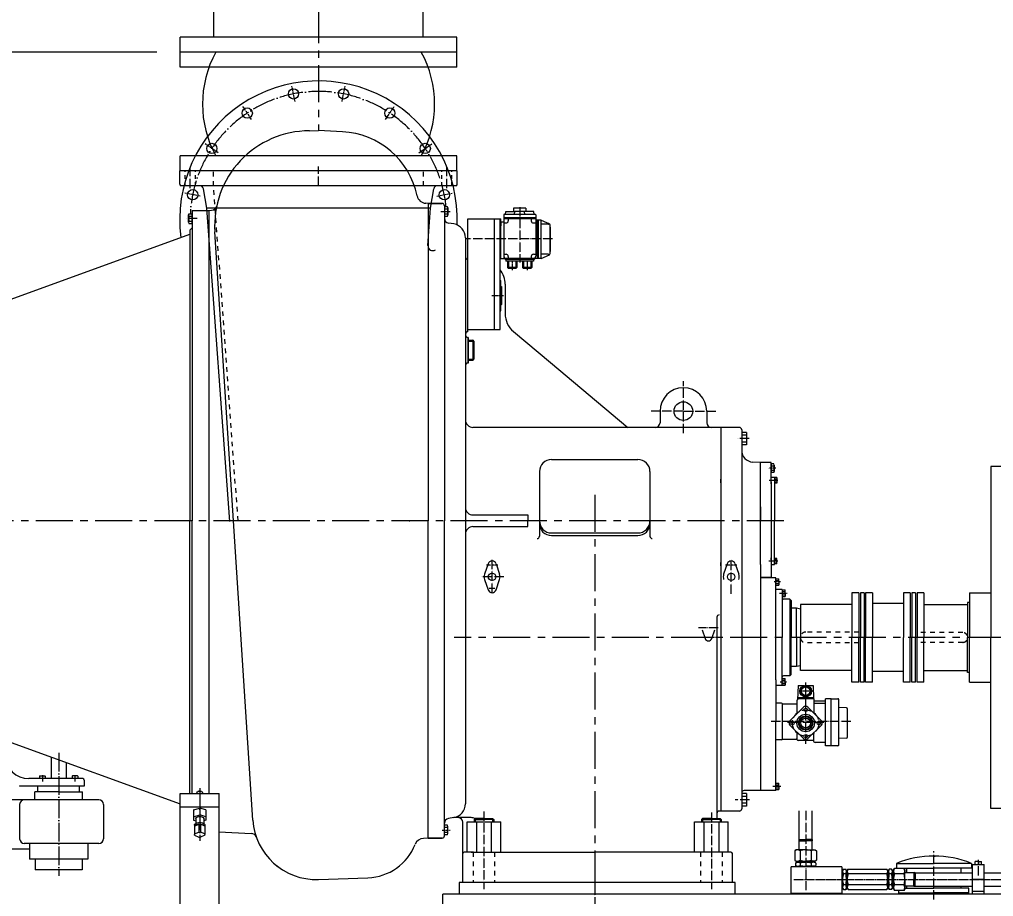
# Model space of a CAD drawing. Header units: inches. Extents: x 36 to 31738, y 79 to 24233.
# Drawn here: x 14402 to 16907, y 14691 to 16946 of the extents above; entities that cross this region are included whole.
import ezdxf

# ---------------------------------------------------------------- set-up
doc = ezdxf.new("R2010")
doc.units = ezdxf.units.IN
doc.header["$MEASUREMENT"] = 0
for name, pattern in [('ACAD_ISO04W100', [30, 24, -3, 0, -3]), ('CENTER', [50.8, 31.75, -6.35, 6.35, -6.35]), ('CHAIN', [0.7087, 0.4724, -0.0591, 0.1181, -0.0591]), ('EB_DASH', [6, 3, -3])]:
    doc.linetypes.add(name, pattern=pattern)
doc.layers.get('Defpoints').update_dxf_attribs({"lineweight": 5})
doc.layers.add('CAXA1', color=5, linetype='CENTER', lineweight=5)
doc.styles.add('Roman', font='arial.ttf')
doc.styles.get("Standard").update_dxf_attribs({"font": 'arial.ttf'})
doc.dimstyles.new('ISO-25', dxfattribs={"dimscale": 30, "dimtxt": 1.5, "dimasz": 1.5, "dimexe": 2, "dimexo": 2, "dimtad": 1, "dimtih": 1, "dimtoh": 1, "dimdec": 1, "dimlfac": 0.03937, "dimdsep": 46, "dimtxsty": 'Standard', "dimcen": 2.5, "dimclrd": 7, "dimclre": 7, "dimclrt": 7, "dimadec": 0, "dimazin": 0, "dimtfac": 1, "dimtdec": 1, "dimtmove": 0, "dimatfit": 3, "dimfxl": 1, "dimlwd": 5, "dimlwe": 5, "dimarcsym": 0})

# ---------------------------------------------------------------- blocks, each defined once
blk = doc.blocks.new('*D141')
at = {"color": 7, "linetype": 'Continuous', "lineweight": 5, "transparency": 16777216}
for p, q in [((14444.6, 19969.8), (13898.3, 19969.8)), ((13958.3, 19924.8), (13958.3, 18532.3)), ((13958.3, 16906.9), (13958.3, 18299.8)), ((14755.4, 16861.9), (13898.3, 16861.9))]:
    blk.add_line(p, q, dxfattribs=at)
at = {"color": 7, "transparency": 16777216}
for points in [[(13950.8, 19924.8), (13965.8, 19924.8), (13958.3, 19969.8)], [(13950.8, 16906.9), (13965.8, 16906.9), (13958.3, 16861.9)]]:
    blk.add_solid(points, dxfattribs=at)
at = {"layer": 'Defpoints', "color": 0, "transparency": 16777216}
for p in [(14504.6, 19969.8), (13958.3, 16861.9), (14815.4, 16861.9)]:
    blk.add_point(p, dxfattribs=at)
at = {"color": 7, "lineweight": 5, "transparency": 16777216, "insert": (13958.3, 18416), "char_height": 195, "attachment_point": 5, "style": 'Roman'}
blk.add_mtext('F', dxfattribs=at)

msp = doc.modelspace()

# ---------------------------------------------------------------- linework, layer by layer
at = {"color": 7, "lineweight": 5}
for p, q in [((14902.04, 16900.15), (14902.04, 17100.97)), ((15439.95, 16900.15), (15439.95, 17100.97)), ((15526.61, 16900.15), (14815.38, 16900.15)), ((14815.38, 16861.9), (14815.38, 16900.15)), ((15526.61, 16861.9), (15526.61, 16900.15)), ((15526.61, 16861.9), (14815.38, 16861.9)), ((14815.38, 16823.64), (14815.38, 16861.9)), ((15526.61, 16861.9), (14815.38, 16861.9)), ((15526.61, 16823.64), (15526.61, 16861.9)), ((15526.61, 16823.64), (14815.38, 16823.64)), ((15147.4, 16659.68), (15170.99, 16660.73)), ((15232.26, 16657.52), (15170.99, 16660.73)), ((15526.61, 16595.33), (14815.38, 16595.33)), ((14815.38, 16557.08), (14815.38, 16595.33)), ((15526.61, 16557.08), (15526.61, 16595.33)), ((15527.99, 16557.08), (14813.99, 16557.08)), ((14813.99, 16522.28), (14813.99, 16557.08)), ((15526.61, 16557.08), (14815.38, 16557.08)), ((15527.99, 16522.28), (15527.99, 16557.08)), ((15524.39, 16518.68), (14817.59, 16518.68)), ((14883.55, 16461.08), (14874.79, 16510.75)), ((15458.78, 16461.08), (15467.54, 16510.75)), ((14942.45, 15655.51), (14883.55, 16461.08)), ((15458.78, 16461.08), (14883.55, 16461.08)), ((15452.99, 16473.08), (15446.89, 16473.4)), ((15452.39, 16364.49), (15458.78, 16461.08)), ((15452.99, 16473.08), (15452.99, 15657.08)), ((15489.18, 16473.08), (15452.99, 16473.08)), ((15452.99, 16473.08), (15488.99, 16473.08)), ((15494.99, 16467.08), (15494.99, 15657.08)), ((15494.99, 16467.08), (15494.99, 16450.64)), ((15494.99, 16467.08), (15494.99, 16456.88)), ((15503.08, 16464.55), (15494.99, 16464.55)), ((15503.99, 16461.43), (15503.99, 16442.73)), ((15672.89, 16460.48), (15672.89, 16452.32)), ((15704.09, 16460.48), (15672.89, 16460.48)), ((15704.09, 16460.48), (15704.09, 16452.32)), ((14836.79, 16424.73), (14836.79, 16443.43)), ((14836.79, 16443.43), (14836.79, 16424.73)), ((14837.71, 16446.55), (14845.79, 16446.55)), ((14837.71, 16446.55), (14845.79, 16446.55)), ((14837.71, 16440.32), (14845.79, 16440.32)), ((14837.71, 16440.32), (14845.79, 16440.32)), ((14845.79, 16455.08), (14888.99, 16455.08)), ((14845.79, 16455.08), (14845.79, 15657.08)), ((14845.79, 16421.61), (14845.79, 16446.55)), ((14845.79, 16426.88), (14845.79, 16441.28)), ((14888.99, 16455.08), (14895.84, 16455.44)), ((14888.99, 16455.08), (14888.99, 14956.22)), ((15503.08, 16458.32), (15494.99, 16458.32)), ((15503.08, 16445.85), (15494.99, 16445.85)), ((15503.08, 16439.61), (15494.99, 16439.61)), ((15647.39, 16443.92), (15647.39, 16335.32)), ((15729.59, 16436.12), (15647.39, 16436.12)), ((15728.99, 16444.52), (15647.99, 16444.52)), ((15654.02, 16436.12), (15650.96, 16436.12)), ((15651.59, 16444.52), (15652.49, 16452.32)), ((15652.49, 16452.32), (15676.16, 16452.32)), ((15666.62, 16436.12), (15663.56, 16436.12)), ((15674.94, 16444.52), (15676.12, 16452.17)), ((15700.28, 16452.68), (15676.71, 16452.68)), ((15724.49, 16452.32), (15700.83, 16452.32)), ((15702.05, 16444.52), (15700.87, 16452.17)), ((15713.42, 16436.12), (15710.36, 16436.12)), ((15726.02, 16436.12), (15722.96, 16436.12)), ((15725.39, 16444.52), (15724.49, 16452.32)), ((15729.59, 16443.92), (15729.59, 16337.72)), ((14837.71, 16427.85), (14845.79, 16427.85)), ((14837.71, 16427.85), (14845.79, 16427.85)), ((14837.71, 16421.61), (14845.79, 16421.61)), ((14837.71, 16421.61), (14845.79, 16421.61)), ((14839.79, 16404.69), (14845.79, 16410.68)), ((14907.2, 16416.08), (14907.2, 16416.08)), ((15519.25, 16420.2), (15504.91, 16422.73)), ((15554.99, 16236.32), (15554.99, 16433.72)), ((15554.99, 16433.72), (15640.19, 16433.72)), ((15623.39, 16149.32), (15623.39, 16433.72)), ((15637.79, 16236.32), (15637.79, 16433.72)), ((15640.19, 16415.12), (15640.19, 16433.72)), ((15647.39, 16425.32), (15640.19, 16425.32)), ((15640.19, 16425.32), (15640.19, 16415.12)), ((15640.19, 16330.52), (15640.19, 16415.12)), ((15729.59, 16433.72), (15647.39, 16433.72)), ((15647.39, 16422.8), (15653.43, 16422.8)), ((15658.83, 16433.72), (15658.83, 16428.2)), ((15718.23, 16433.72), (15718.23, 16428.2)), ((15723.63, 16422.8), (15729.85, 16422.8)), ((15743.99, 16430.12), (15729.59, 16430.12)), ((15733.19, 16430.12), (15733.19, 16331.72)), ((15735.59, 16430.12), (15735.59, 16331.72)), ((15735.59, 16423.31), (15735.59, 16426.37)), ((15743.99, 16430.12), (15764.68, 16420.72)), ((15743.99, 16331.72), (15743.99, 16430.12)), ((15762.05, 16419.4), (15743.99, 16419.4)), ((15766.79, 16344.4), (15766.79, 16417.44)), ((15767.51, 16412.12), (15766.79, 16412.12)), ((15767.51, 16349.72), (15767.51, 16412.12)), ((14380.46, 16226.79), (14839.79, 16393.96)), ((14839.79, 16404.69), (14839.79, 15657.08)), ((14839.79, 16389.09), (14839.79, 16387.63)), ((15001.95, 14887.57), (14904.31, 16400.39)), ((15548.99, 16384.75), (15548.99, 16046.07)), ((15647.39, 16342.4), (15653.43, 16342.4)), ((15658.83, 16337), (15658.83, 16331.72)), ((15718.23, 16337), (15718.23, 16331.72)), ((15723.63, 16342.4), (15729.59, 16342.4)), ((15735.59, 16338.53), (15735.59, 16335.47)), ((15762.05, 16342.44), (15743.99, 16342.44)), ((15743.99, 16331.72), (15764.68, 16341.13)), ((15767.51, 16349.72), (15766.79, 16349.72)), ((15554.99, 16323.32), (15554.99, 16323.32)), ((15649.15, 16330.52), (15640.19, 16330.52)), ((15653.09, 16329.33), (15653.09, 16324.52)), ((15723.89, 16324.52), (15653.09, 16324.52)), ((15743.99, 16331.72), (15653.39, 16331.72)), ((15723.59, 16329.32), (15653.39, 16329.32)), ((15657.29, 16324.52), (15657.29, 16308.55)), ((15681.29, 16324.52), (15681.29, 16308.55)), ((15695.69, 16324.52), (15695.69, 16308.55)), ((15719.69, 16324.52), (15719.69, 16308.55)), ((15723.89, 16329.32), (15723.89, 16324.52)), ((15657.29, 16308.55), (15659.69, 16306.15)), ((15681.29, 16308.55), (15657.29, 16308.55)), ((15678.89, 16306.15), (15659.69, 16306.15)), ((15681.29, 16308.55), (15678.89, 16306.15)), ((15695.69, 16308.55), (15698.09, 16306.15)), ((15719.69, 16308.55), (15695.69, 16308.55)), ((15717.29, 16306.15), (15698.09, 16306.15)), ((15719.69, 16308.55), (15717.29, 16306.15)), ((15637.79, 16275.32), (15640.19, 16275.32)), ((15640.19, 16236.32), (15640.19, 16275.32)), ((15640.19, 16260.32), (15642.59, 16258.52)), ((15650.99, 16265.14), (15650.99, 16189.5)), ((15554.99, 16143.32), (15554.99, 16236.32)), ((15637.79, 16149.32), (15637.79, 16236.32)), ((15640.19, 16197.32), (15640.19, 16236.32)), ((15642.59, 16214.12), (15642.59, 16258.52)), ((15640.19, 16212.32), (15642.59, 16214.12)), ((15637.79, 16197.32), (15640.19, 16197.32)), ((15548.99, 16137.32), (15548.99, 16134.69)), ((15554.99, 16149.32), (15637.79, 16149.32)), ((15672.43, 16143.54), (15767.51, 16063.75)), ((15554.99, 16128.69), (15554.99, 16062.69)), ((15556.19, 16128.69), (15554.99, 16128.69)), ((15556.19, 16128.69), (15556.19, 16062.69)), ((15556.19, 16121.49), (15568.19, 16121.49)), ((15556.19, 16119.09), (15568.19, 16119.09)), ((15568.19, 16119.09), (15568.19, 16072.29)), ((15570.59, 16119.09), (15570.59, 16072.29)), ((15556.19, 16062.69), (15554.99, 16062.69)), ((15556.19, 16072.29), (15568.19, 16072.29)), ((15556.19, 16069.89), (15568.19, 16069.89)), ((15767.51, 16063.75), (15966.45, 15896.82)), ((15548.99, 16056.69), (15548.99, 14929.41)), ((16049.39, 15939.08), (16049.39, 15909.08)), ((16169.39, 15939.08), (16169.39, 15909.08)), ((16169.39, 15939.08), (16169.39, 15909.08)), ((16253.39, 15897.08), (15568.19, 15897.08)), ((16205.39, 15897.08), (16205.39, 14910.68)), ((16259.39, 15891.08), (16259.39, 15357.08)), ((16259.39, 15888.55), (16259.39, 15863.61)), ((16271.39, 15884.36), (16259.39, 15884.36)), ((16271.39, 15884.36), (16271.39, 15852.2)), ((16271.39, 15876.99), (16259.39, 15876.99)), ((16271.39, 15859.58), (16259.39, 15859.58)), ((16271.39, 15852.2), (16259.3, 15852.2)), ((15770.39, 15814.7), (15992.39, 15814.7)), ((16307.99, 15807.08), (16287.82, 15808.14)), ((16335.58, 15807.08), (16307.99, 15807.08)), ((16307.99, 15544.61), (16307.99, 15807.08)), ((16335.58, 15757.3), (16335.58, 15807.08)), ((16335.58, 15757.3), (16335.58, 15804.08)), ((16335.58, 15803.17), (16335.58, 15781)), ((16342.39, 15803.17), (16335.58, 15803.17)), ((16335.58, 15798.08), (16335.58, 15786.08)), ((16342.39, 15797.62), (16335.58, 15797.62)), ((16342.39, 15786.54), (16335.58, 15786.54)), ((16343.26, 15800.39), (16343.26, 15783.77)), ((16950.61, 15797.08), (16900.61, 15797.08)), ((16900.61, 15797.08), (16900.61, 15357.08)), ((15739.19, 15783.5), (15739.19, 15617.42)), ((16023.59, 15783.5), (16023.59, 15617.42)), ((16205.38, 15772.88), (16205.38, 15763.88)), ((16205.38, 15754.88), (16205.38, 15763.88)), ((16342.39, 15781), (16335.58, 15781)), ((16335.58, 15770.5), (16335.58, 15776.48)), ((16335.58, 15769.28), (16343.98, 15769.28)), ((16343.98, 15769.28), (16343.98, 15657.08)), ((16349.98, 15768.08), (16343.98, 15768.08)), ((16343.98, 15764.89), (16349.98, 15764.89)), ((16349.98, 15768.08), (16349.98, 15753.68)), ((16335.58, 15752.48), (16335.58, 15757.3)), ((16335.58, 15757.3), (16335.58, 15752.48)), ((16335.58, 15753.45), (16335.58, 15511.88)), ((16335.58, 15753.45), (16335.58, 15511.88)), ((16343.98, 15756.88), (16349.98, 15756.88)), ((16349.98, 15753.68), (16343.98, 15753.68)), ((16307.99, 15693.08), (16307.99, 15657.08)), ((15568.19, 15672.08), (15709.44, 15672.08)), ((15709.44, 15672.08), (15709.44, 15657.08)), ((14839.79, 14956.22), (14839.79, 15657.08)), ((14845.79, 14956.22), (14845.79, 15657.08)), ((15452.99, 14841.08), (15452.99, 15657.08)), ((15494.99, 14847.08), (15494.99, 15657.08)), ((15568.19, 15642.08), (15709.44, 15642.08)), ((15709.44, 15642.08), (15709.44, 15657.08)), ((16307.99, 15621.08), (16307.99, 15657.08)), ((16343.98, 15544.88), (16343.98, 15657.08)), ((15770.39, 15625.72), (15992.39, 15625.72)), ((15770.39, 15619.12), (15992.39, 15619.12)), ((16205.38, 15559.28), (16205.38, 15550.28)), ((16335.58, 15561.68), (16335.58, 15556.86)), ((16335.58, 15556.86), (16335.58, 15561.68)), ((16349.98, 15560.48), (16343.98, 15560.48)), ((16349.98, 15546.08), (16349.98, 15560.48)), ((15607.16, 15546.54), (15598.07, 15519.61)), ((15627.63, 15546.54), (15636.72, 15519.61)), ((16205.38, 15541.28), (16205.38, 15550.28)), ((16222.16, 15546.54), (16213.07, 15519.61)), ((16242.63, 15546.54), (16251.72, 15519.61)), ((16307.99, 15544.61), (16307.99, 15357.08)), ((16335.58, 15544.88), (16343.98, 15544.88)), ((16335.58, 15543.66), (16335.58, 15537.68)), ((16343.98, 15557.28), (16349.98, 15557.28)), ((16343.98, 15549.27), (16349.98, 15549.27)), ((16349.98, 15546.08), (16343.98, 15546.08)), ((16307.99, 15511.88), (16335.58, 15511.88)), ((16347, 15510.68), (16307.99, 15510.68)), ((16347, 15357.08), (16347, 15510.68)), ((15598.07, 15506.55), (15607.16, 15479.62)), ((15627.63, 15479.62), (15636.72, 15506.55)), ((16347, 15508.28), (16355.4, 15508.28)), ((16347, 15503.97), (16355.4, 15503.97)), ((16347, 15495.79), (16355.4, 15495.79)), ((16347, 15491.48), (16355.4, 15491.48)), ((16355.4, 15499.88), (16355.4, 15508.28)), ((16355.4, 15499.88), (16355.4, 15491.48)), ((16363.21, 15480.68), (16347, 15480.68)), ((16363.21, 15480.68), (16363.21, 15357.08)), ((16363.21, 15479.48), (16371.61, 15479.48)), ((16363.21, 15475.17), (16371.61, 15475.17)), ((16363.21, 15466.99), (16371.61, 15466.99)), ((16363.21, 15462.68), (16371.61, 15462.68)), ((16371.61, 15471.08), (16371.61, 15479.48)), ((16371.61, 15471.08), (16371.61, 15462.68)), ((16543.11, 15472.08), (16543.11, 15357.08)), ((16560.61, 15472.08), (16543.11, 15472.08)), ((16560.61, 15472.08), (16560.61, 15357.08)), ((16564.61, 15472.08), (16564.61, 15357.08)), ((16574.11, 15472.08), (16564.61, 15472.08)), ((16574.11, 15472.08), (16574.11, 15357.08)), ((16578.11, 15472.08), (16578.11, 15357.08)), ((16595.61, 15472.08), (16578.11, 15472.08)), ((16595.61, 15472.08), (16595.61, 15357.08)), ((16675.61, 15472.08), (16675.61, 15357.08)), ((16693.11, 15472.08), (16675.61, 15472.08)), ((16693.11, 15472.08), (16693.11, 15357.08)), ((16697.11, 15472.08), (16697.11, 15357.08)), ((16706.61, 15472.08), (16697.11, 15472.08)), ((16706.61, 15472.08), (16706.61, 15357.08)), ((16710.61, 15472.08), (16710.61, 15357.08)), ((16728.11, 15472.08), (16710.61, 15472.08)), ((16728.11, 15472.08), (16728.11, 15357.08)), ((16845.61, 15472.08), (16845.61, 15357.08)), ((16845.61, 15472.08), (16900.61, 15472.08)), ((16383.01, 15455.48), (16366.81, 15455.48)), ((16383.01, 15455.48), (16386.61, 15451.88)), ((16383.01, 15455.48), (16383.01, 15258.68)), ((16386.61, 15451.88), (16386.61, 15357.08)), ((16410.61, 15442.08), (16410.61, 15357.08)), ((16543.11, 15442.08), (16410.61, 15442.08)), ((16675.61, 15444.13), (16595.61, 15444.13)), ((16728.11, 15442.08), (16840.61, 15442.08)), ((16840.61, 15447.08), (16840.61, 15357.08)), ((16845.61, 15447.08), (16840.61, 15447.08)), ((16840.61, 15442.08), (16840.61, 15357.08)), ((16195.79, 15409.35), (16195.79, 14891.48)), ((16400.4, 15432.08), (16386.61, 15432.08)), ((16410.61, 15430.28), (16400.4, 15432.08)), ((16400.4, 15357.08), (16400.4, 15432.08)), ((16410.61, 15430.28), (16410.61, 15357.08)), ((16157.79, 15376.64), (16165.37, 15354.2)), ((16182.42, 15354.2), (16190, 15376.64)), ((16259.39, 15357.08), (16259.39, 14916.68)), ((16307.99, 15357.08), (16307.99, 14963.48)), ((16347, 15247.88), (16347, 15357.08)), ((16363.21, 15233.48), (16363.21, 15357.08)), ((16386.61, 15262.28), (16386.61, 15357.08)), ((16400.4, 15357.08), (16400.4, 15282.08)), ((16410.61, 15283.88), (16410.61, 15357.08)), ((16410.61, 15272.08), (16410.61, 15357.08)), ((16543.11, 15242.08), (16543.11, 15357.08)), ((16560.61, 15242.08), (16560.61, 15357.08)), ((16564.61, 15242.08), (16564.61, 15357.08)), ((16574.11, 15242.08), (16574.11, 15357.08)), ((16578.11, 15242.08), (16578.11, 15357.08)), ((16595.61, 15242.08), (16595.61, 15357.08)), ((16675.61, 15242.08), (16675.61, 15357.08)), ((16693.11, 15242.08), (16693.11, 15357.08)), ((16697.11, 15242.08), (16697.11, 15357.08)), ((16706.61, 15242.08), (16706.61, 15357.08)), ((16710.61, 15242.08), (16710.61, 15357.08)), ((16728.11, 15242.08), (16728.11, 15357.08)), ((16840.61, 15267.08), (16840.61, 15357.08)), ((16840.61, 15272.08), (16840.61, 15357.08)), ((16845.61, 15242.08), (16845.61, 15357.08)), ((16900.61, 14917.08), (16900.61, 15357.08)), ((16410.61, 15283.88), (16400.4, 15282.08)), ((16383.01, 15258.68), (16366.81, 15258.68)), ((16383.01, 15258.68), (16386.61, 15262.28)), ((16400.4, 15282.08), (16386.61, 15282.08)), ((16543.11, 15272.08), (16410.61, 15272.08)), ((16675.61, 15270.03), (16595.61, 15270.03)), ((16728.11, 15272.08), (16840.61, 15272.08)), ((16845.61, 15267.08), (16840.61, 15267.08)), ((16347, 15247.88), (16347, 15141.08)), ((16347, 15247.88), (16347, 15205.88)), ((16363.21, 15233.48), (16347, 15233.48)), ((16363.21, 15233.48), (16347, 15233.48)), ((16363.21, 15251.48), (16371.61, 15251.48)), ((16363.21, 15247.17), (16371.61, 15247.17)), ((16363.21, 15239), (16371.61, 15239)), ((16363.21, 15234.68), (16371.61, 15234.68)), ((16371.61, 15243.08), (16371.61, 15251.48)), ((16371.61, 15243.08), (16371.61, 15234.68)), ((16404.66, 15233.2), (16403.39, 15196.96)), ((16404.66, 15233.2), (16418.88, 15233.2)), ((16429.12, 15233.2), (16443.34, 15233.2)), ((16443.34, 15233.2), (16444.53, 15199.1)), ((16560.61, 15242.08), (16543.11, 15242.08)), ((16574.11, 15242.08), (16564.61, 15242.08)), ((16595.61, 15242.08), (16578.11, 15242.08)), ((16693.11, 15242.08), (16675.61, 15242.08)), ((16706.61, 15242.08), (16697.11, 15242.08)), ((16728.11, 15242.08), (16710.61, 15242.08)), ((16845.61, 15242.08), (16900.61, 15242.08)), ((16417.07, 15231.1), (16410.14, 15219.1)), ((16410.14, 15219.1), (16417.07, 15207.1)), ((16430.93, 15231.1), (16417.07, 15231.1)), ((16437.86, 15219.1), (16430.93, 15231.1)), ((16430.93, 15207.1), (16437.86, 15219.1)), ((16362, 15188.1), (16347, 15188.1)), ((16364, 15186.1), (16402.01, 15186.1)), ((16364, 15096.1), (16364, 15186.1)), ((16402.01, 15161.27), (16402.01, 15196.39)), ((16444.43, 15202.1), (16403.57, 15202.1)), ((16445.99, 15199.1), (16403.57, 15199.1)), ((16417.07, 15207.1), (16430.93, 15207.1)), ((16445.99, 15161.27), (16445.99, 15199.1)), ((16445.99, 15193.81), (16475.07, 15193.81)), ((16475.07, 15187.05), (16445.99, 15187.05)), ((16475.07, 15078.6), (16475.07, 15199.7)), ((16489.51, 15199.7), (16475.07, 15199.7)), ((16489.51, 15199.7), (16507.07, 15199.7)), ((16489.51, 15078.6), (16489.51, 15199.7)), ((16509.07, 15080.6), (16509.07, 15197.7)), ((16364, 15096.1), (16364, 15158.08)), ((16383.69, 15142.95), (16418.34, 15177.6)), ((16429.66, 15177.6), (16464.3, 15142.95)), ((16528.7, 15175.88), (16509.07, 15177.21)), ((16531.5, 15101.5), (16531.5, 15172.89)), ((16347, 14963.48), (16347, 15141.08)), ((16418.34, 15096.99), (16383.69, 15131.64)), ((16402.01, 15095.2), (16402.01, 15113.32)), ((16429.66, 15096.99), (16464.3, 15131.64)), ((16443.81, 15111.15), (16443.81, 15092.2)), ((14380.46, 15087.37), (14815.39, 14929.08)), ((16362, 15094.1), (16347, 15094.1)), ((16362, 15094.1), (16347, 15094.1)), ((16364, 15095.6), (16399.61, 15095.6)), ((16443.81, 15092.2), (16405.01, 15092.2)), ((16475.07, 15087.2), (16448.81, 15087.2)), ((16528.7, 15098.51), (16509.07, 15097.18)), ((16489.51, 15078.6), (16475.07, 15078.6)), ((16507.07, 15078.6), (16489.51, 15078.6)), ((14483.39, 15049.91), (14483.39, 14994.08)), ((14521.79, 15035.93), (14521.79, 14994.08)), ((14460.59, 14994.08), (14425.79, 14994.08)), ((14453.09, 15000.08), (14453.09, 14994.08)), ((14454.29, 15001.28), (14466.89, 15001.28)), ((14502.59, 14994.08), (14460.59, 14994.08)), ((14468.09, 15000.08), (14468.09, 14994.08)), ((14544.59, 14994.08), (14502.59, 14994.08)), ((14537.09, 15000.08), (14537.09, 14994.08)), ((14550.89, 15001.28), (14538.29, 15001.28)), ((14564.99, 14994.08), (14544.59, 14994.08)), ((14552.09, 15000.08), (14552.09, 14994.08)), ((14568.59, 14990.48), (14568.59, 14974.88)), ((16347, 14982.68), (16355.4, 14982.68)), ((16355.4, 14974.28), (16355.4, 14982.68)), ((14401.79, 14976.02), (14401.79, 14974.88)), ((14502.59, 14974.88), (14401.79, 14974.88)), ((14441.39, 14940.08), (14441.39, 14960.48)), ((14502.59, 14960.48), (14441.39, 14960.48)), ((14448.59, 14960.48), (14448.59, 14974.88)), ((14568.59, 14974.88), (14502.59, 14974.88)), ((14502.59, 14960.48), (14563.79, 14960.48)), ((14556.59, 14960.48), (14556.59, 14974.88)), ((14563.79, 14940.08), (14563.79, 14960.48)), ((14857.89, 14958.1), (14857.89, 14956.22)), ((14872.89, 14958.1), (14872.89, 14956.22)), ((16347, 14963.48), (16265.39, 14963.48)), ((16347, 14978.37), (16355.4, 14978.37)), ((16347, 14970.19), (16355.4, 14970.19)), ((16347, 14965.88), (16355.4, 14965.88)), ((16355.4, 14974.28), (16355.4, 14965.88)), ((14605.79, 14940.08), (14368.79, 14940.08)), ((14815.39, 14467.08), (14815.39, 14956.22)), ((14815.39, 14956.22), (14915.39, 14956.22)), ((14915.39, 14467.08), (14915.39, 14956.22)), ((16271.39, 14955.56), (16259.39, 14955.56)), ((16271.39, 14948.19), (16259.39, 14948.19)), ((16271.39, 14955.56), (16271.39, 14923.4)), ((14402.23, 14928.08), (14402.23, 14839.63)), ((14617.79, 14928.08), (14617.79, 14839.63)), ((14815.39, 14921.58), (14915.39, 14921.58)), ((14849.8, 14913.58), (14865.39, 14918.08)), ((14849.8, 14913.58), (14849.8, 14887.26)), ((14880.98, 14913.58), (14865.39, 14918.08)), ((14865.39, 14918.08), (14865.39, 14900.76)), ((14880.98, 14913.58), (14880.98, 14887.26)), ((16253.39, 14910.68), (16201.79, 14910.68)), ((16271.39, 14923.4), (16259.3, 14923.4)), ((16271.39, 14930.78), (16259.39, 14930.78)), ((16407.03, 14838.05), (16407.03, 14911.18)), ((16440.97, 14838.05), (16440.97, 14911.18)), ((16950.61, 14917.08), (16900.61, 14917.08)), ((14849.8, 14896.26), (14865.39, 14900.76)), ((14849.8, 14887.26), (14855.09, 14885.73)), ((14855.09, 14891.76), (14855.09, 14878.8)), ((14880.98, 14896.26), (14865.39, 14900.76)), ((14875.7, 14891.76), (14875.7, 14878.8)), ((14880.98, 14887.26), (14875.7, 14885.73)), ((15519.25, 14893.96), (15504.91, 14891.43)), ((15518.81, 14893.88), (15504.91, 14891.43)), ((15563.39, 14893.88), (15518.81, 14893.88)), ((15553.19, 14883.08), (15639.59, 14883.08)), ((15553.19, 14805.08), (15553.19, 14883.08)), ((15573.95, 14891.48), (15571.19, 14889.27)), ((15571.19, 14889.27), (15571.19, 14883.08)), ((15571.19, 14889.27), (15596.39, 14889.27)), ((15596.39, 14891.48), (15573.95, 14891.48)), ((15573.95, 14889.27), (15573.95, 14883.08)), ((15577.34, 14883.08), (15577.34, 14805.08)), ((15596.39, 14891.48), (15618.83, 14891.48)), ((15621.59, 14889.27), (15596.39, 14889.27)), ((15615.45, 14883.08), (15615.45, 14805.08)), ((15618.83, 14891.48), (15621.59, 14889.27)), ((15618.83, 14889.27), (15618.83, 14883.08)), ((15621.59, 14889.27), (15621.59, 14883.08)), ((15639.59, 14805.08), (15639.59, 14883.08)), ((16138.19, 14883.08), (16224.59, 14883.08)), ((16138.19, 14805.08), (16138.19, 14883.08)), ((16158.95, 14891.48), (16156.19, 14889.27)), ((16156.19, 14889.27), (16156.19, 14883.08)), ((16156.19, 14889.27), (16181.39, 14889.27)), ((16181.39, 14891.48), (16158.95, 14891.48)), ((16158.95, 14889.27), (16158.95, 14883.08)), ((16162.34, 14883.08), (16162.34, 14805.08)), ((16181.39, 14891.48), (16203.83, 14891.48)), ((16206.59, 14889.27), (16181.39, 14889.27)), ((16200.45, 14883.08), (16200.45, 14805.08)), ((16203.83, 14891.48), (16206.59, 14889.27)), ((16203.83, 14889.27), (16203.83, 14883.08)), ((16206.59, 14889.27), (16206.59, 14883.08)), ((16224.59, 14805.08), (16224.59, 14883.08)), ((14851.89, 14874.44), (14851.89, 14850.19)), ((14852.36, 14871.87), (14863.15, 14876.76)), ((14852.36, 14871.87), (14852.36, 14851.95)), ((14863.15, 14876.76), (14863.15, 14856.85)), ((14867.63, 14876.76), (14867.63, 14856.85)), ((14878.43, 14871.87), (14867.63, 14876.76)), ((14878.43, 14871.87), (14878.43, 14851.95)), ((14878.89, 14874.44), (14878.89, 14850.19)), ((14915.39, 14857.7), (14998.13, 14853.36)), ((15503.08, 14874.55), (15494.99, 14874.55)), ((15503.08, 14868.32), (15494.99, 14868.32)), ((15494.99, 14847.08), (15494.99, 14863.52)), ((15494.99, 14847.08), (15494.99, 14857.28)), ((15503.99, 14852.73), (15503.99, 14871.43)), ((15542.39, 14727.08), (15542.39, 14881.88)), ((14852.36, 14851.95), (14863.15, 14856.85)), ((14852.36, 14848.43), (14863.15, 14843.53)), ((14878.43, 14851.95), (14867.63, 14856.85)), ((14878.43, 14848.43), (14867.63, 14843.53)), ((15452.99, 14841.08), (15440.69, 14840.43)), ((15489.18, 14841.08), (15452.99, 14841.08)), ((15452.99, 14841.08), (15488.99, 14841.08)), ((15503.08, 14855.85), (15494.99, 14855.85)), ((15503.08, 14849.61), (15494.99, 14849.61)), ((16410.44, 14836.08), (16407.03, 14838.05)), ((16407.03, 14838.05), (16424, 14838.05)), ((16410.44, 14836.08), (16407.03, 14834.11)), ((16407.04, 14811.11), (16407.03, 14834.11)), ((16407.03, 14834.11), (16424, 14834.11)), ((16407.03, 14834.11), (16407.03, 14834.11)), ((16410.44, 14836.08), (16424, 14836.08)), ((16410.44, 14836.08), (16424, 14836.08)), ((16440.97, 14838.05), (16424, 14838.05)), ((16437.56, 14836.08), (16424, 14836.08)), ((16437.56, 14836.08), (16424, 14836.08)), ((16440.97, 14834.11), (16424, 14834.11)), ((16437.56, 14836.08), (16440.97, 14838.05)), ((16437.56, 14836.08), (16440.97, 14834.11)), ((16440.96, 14811.11), (16440.97, 14834.11)), ((16440.97, 14834.11), (16440.97, 14834.11)), ((14427.92, 14812.57), (14368.79, 14812.57)), ((14605.79, 14827.63), (14414.23, 14827.63)), ((14427.92, 14827.63), (14427.92, 14787.42)), ((14577.27, 14827.63), (14577.27, 14787.42)), ((16395.74, 14808.93), (16395.72, 14784.31)), ((16395.74, 14808.93), (16395.72, 14784.31)), ((16399.53, 14811.12), (16395.74, 14808.93)), ((16399.53, 14811.12), (16395.74, 14808.93)), ((16424.04, 14811.1), (16399.53, 14811.12)), ((16424.04, 14811.1), (16399.53, 14811.12)), ((16409.89, 14808.92), (16409.87, 14784.3)), ((16409.89, 14808.92), (16409.87, 14784.3)), ((16423.96, 14811.1), (16448.47, 14811.12)), ((16423.96, 14811.1), (16448.47, 14811.12)), ((16438.11, 14808.92), (16438.13, 14784.3)), ((16438.11, 14808.92), (16438.13, 14784.3)), ((16448.47, 14811.12), (16452.26, 14808.93)), ((16448.47, 14811.12), (16452.26, 14808.93)), ((16452.26, 14808.93), (16452.28, 14784.31)), ((16452.26, 14808.93), (16452.28, 14784.31)), ((14577.27, 14787.42), (14427.92, 14787.42)), ((14442.28, 14787.42), (14442.28, 14760.08)), ((14562.91, 14787.42), (14562.91, 14760.08)), ((15569.39, 14805.08), (15545.99, 14805.08)), ((15563.39, 14805.08), (15881.39, 14805.08)), ((16218.58, 14805.08), (15881.39, 14805.08)), ((16231.79, 14805.08), (16207.79, 14805.08)), ((16235.39, 14727.08), (16235.39, 14801.48)), ((16396.8, 14783.65), (16399.51, 14782.12)), ((16399.51, 14782.12), (16424.01, 14782.1)), ((16399.51, 14782.12), (16424.01, 14782.1)), ((16404.51, 14782.12), (16404.51, 14779.08)), ((16404.51, 14782.12), (16404.51, 14779.08)), ((16448.5, 14782.12), (16423.99, 14782.1)), ((16448.5, 14782.12), (16423.99, 14782.1)), ((16443.49, 14782.12), (16443.49, 14779.08)), ((16443.49, 14782.12), (16443.49, 14779.08)), ((16451.2, 14783.65), (16448.5, 14782.12)), ((16754, 14795.08), (16757.34, 14795.08)), ((14562.91, 14760.08), (14442.28, 14760.08)), ((16517, 14767.08), (16387, 14767.08)), ((16387, 14697.08), (16387, 14767.08)), ((16397.71, 14777.18), (16401.01, 14779.08)), ((16397.71, 14777.18), (16397.71, 14770.98)), ((16401.01, 14769.08), (16397.71, 14770.98)), ((16401.01, 14779.08), (16424, 14779.08)), ((16401.01, 14769.08), (16424, 14769.08)), ((16403, 14767.08), (16403, 14769.08)), ((16409.86, 14777.09), (16409.86, 14771.07)), ((16446.99, 14779.08), (16424, 14779.08)), ((16446.99, 14769.08), (16424, 14769.08)), ((16438.14, 14777.09), (16438.14, 14771.07)), ((16445, 14767.08), (16445, 14769.08)), ((16450.29, 14777.18), (16446.99, 14779.08)), ((16446.99, 14769.08), (16450.29, 14770.98)), ((16450.29, 14777.18), (16450.29, 14770.98)), ((16517, 14767.08), (16517, 14697.58)), ((16519, 14758.08), (16520.91, 14761.38)), ((16519, 14735.07), (16519, 14758.08)), ((16520.91, 14761.38), (16527.1, 14761.38)), ((16529, 14758.08), (16527.1, 14761.38)), ((16529, 14735.07), (16529, 14758.08)), ((16529, 14754.58), (16529, 14758.08)), ((16529, 14758.08), (16529, 14735.08)), ((16529, 14735.07), (16529, 14758.08)), ((16531, 14758.08), (16532.91, 14761.38)), ((16531, 14735.08), (16531, 14758.08)), ((16531, 14758.08), (16531, 14751.58)), ((16531, 14735.07), (16531, 14758.08)), ((16532.91, 14761.38), (16633.12, 14761.38)), ((16635.03, 14758.08), (16633.12, 14761.38)), ((16635.03, 14735.07), (16635.03, 14758.08)), ((16635.03, 14758.08), (16635.03, 14735.08)), ((16635.03, 14754.58), (16635.03, 14758.08)), ((16637.03, 14758.08), (16638.93, 14761.38)), ((16637.03, 14758.08), (16637.03, 14751.58)), ((16637.03, 14735.08), (16637.03, 14758.08)), ((16645.12, 14761.38), (16638.93, 14761.38)), ((16647.03, 14758.08), (16645.12, 14761.38)), ((16647.03, 14735.07), (16647.03, 14758.08)), ((16647.03, 14754.58), (16647.03, 14758.08)), ((16647.03, 14758.08), (16647.03, 14735.08)), ((16650.03, 14759.59), (16652.22, 14763.38)), ((16650.03, 14754.58), (16650.03, 14759.59)), ((16650.03, 14759.59), (16650.03, 14735.08)), ((16676.84, 14763.38), (16652.22, 14763.38)), ((16657.88, 14776.34), (16657.88, 14764.13)), ((16657.88, 14776.34), (16754, 14776.34)), ((16657.88, 14764.13), (16754, 14764.13)), ((16679.03, 14759.59), (16676.84, 14763.38)), ((16679.03, 14759.59), (16679.03, 14752.08)), ((16679.03, 14735.08), (16679.03, 14759.59)), ((16684, 14752.08), (16684, 14764.13)), ((16850.12, 14776.34), (16754, 14776.34)), ((16850.12, 14764.13), (16754, 14764.13)), ((16824, 14752.08), (16824, 14764.13)), ((16850.12, 14776.34), (16850.12, 14764.13)), ((16853.16, 14697.08), (16853.16, 14773.08)), ((16853.16, 14773.08), (16883.16, 14773.08)), ((16868.16, 14781.08), (16860.36, 14781.08)), ((16860.36, 14773.08), (16860.36, 14781.08)), ((16868.16, 14781.08), (16875.95, 14781.08)), ((16868.16, 14781.08), (16868.16, 14773.08)), ((16875.95, 14773.08), (16875.95, 14781.08)), ((16883.16, 14697.08), (16883.16, 14773.08)), ((15170.99, 14735), (15298.13, 14739.31)), ((15170.99, 14735), (15298.13, 14739.31)), ((16517, 14756.07), (16519, 14756.07)), ((16519, 14735.09), (16519, 14712.08)), ((16527.1, 14749.23), (16520.91, 14749.23)), ((16528.97, 14756.07), (16531, 14756.07)), ((16529, 14735.09), (16529, 14712.08)), ((16529, 14735.09), (16529, 14712.08)), ((16529, 14712.08), (16529, 14735.08)), ((16531, 14735.09), (16531, 14712.08)), ((16531, 14735.08), (16531, 14712.08)), ((16633.12, 14749.23), (16532.91, 14749.23)), ((16635.03, 14756.07), (16637.06, 14756.07)), ((16635.03, 14735.07), (16635.03, 14756.07)), ((16635.03, 14735.09), (16635.03, 14712.08)), ((16635.03, 14735.09), (16635.03, 14714.09)), ((16635.03, 14712.08), (16635.03, 14735.08)), ((16637.03, 14735.08), (16637.03, 14712.08)), ((16645.12, 14749.23), (16638.93, 14749.23)), ((16650.03, 14754.58), (16647.03, 14754.58)), ((16647.03, 14735.09), (16647.03, 14712.08)), ((16647.03, 14712.08), (16647.03, 14735.08)), ((16650.03, 14710.58), (16650.03, 14735.08)), ((16676.84, 14749.23), (16652.22, 14749.23)), ((16702.01, 14752.08), (16679.03, 14752.08)), ((16679.03, 14735.08), (16679.03, 14710.58)), ((16704.03, 14748.58), (16702.01, 14752.08)), ((16702.01, 14752.08), (16702.01, 14735.08)), ((16702.01, 14718.08), (16702.01, 14735.08)), ((16704.03, 14748.58), (16706.05, 14752.08)), ((16704.03, 14735.09), (16704.03, 14748.58)), ((16704.03, 14735.07), (16704.03, 14721.58)), ((16706.05, 14752.08), (16853.16, 14752.08)), ((16706.05, 14752.08), (16706.05, 14735.08)), ((16706.05, 14718.08), (16706.05, 14735.08)), ((16883.16, 14735.08), (16853.16, 14735.08)), ((16883.16, 14752.08), (17488.98, 14752.08)), ((16242.89, 14727.08), (15532.39, 14727.08)), ((15532.39, 14727.08), (15532.39, 14697.08)), ((16235.39, 14727.08), (15542.39, 14727.08)), ((16242.89, 14697.08), (16242.89, 14727.08)), ((16517, 14714.09), (16519, 14714.09)), ((16519, 14712.08), (16520.91, 14708.78)), ((16527.1, 14720.93), (16520.91, 14720.93)), ((16520.91, 14708.78), (16527.1, 14708.78)), ((16529, 14712.08), (16527.1, 14708.78)), ((16528.97, 14714.09), (16531, 14714.09)), ((16529, 14715.58), (16529, 14712.08)), ((16531, 14712.08), (16531, 14718.58)), ((16531, 14712.08), (16532.91, 14708.78)), ((16633.12, 14720.93), (16532.91, 14720.93)), ((16532.91, 14708.78), (16633.12, 14708.78)), ((16635.03, 14712.08), (16633.12, 14708.78)), ((16635.03, 14715.58), (16635.03, 14712.08)), ((16635.03, 14714.09), (16637.06, 14714.09)), ((16637.03, 14712.08), (16637.03, 14718.58)), ((16637.03, 14712.08), (16638.93, 14708.78)), ((16645.12, 14720.93), (16638.93, 14720.93)), ((16645.12, 14708.78), (16638.93, 14708.78)), ((16647.03, 14712.08), (16645.12, 14708.78)), ((16650.03, 14715.58), (16647.03, 14715.58)), ((16647.03, 14715.58), (16647.03, 14712.08)), ((16650.03, 14715.58), (16650.03, 14710.58)), ((16650.03, 14710.58), (16652.22, 14706.78)), ((16676.84, 14720.93), (16652.22, 14720.93)), ((16676.84, 14706.78), (16652.22, 14706.78)), ((16664, 14697.08), (16664, 14706.78)), ((16679.03, 14710.58), (16676.84, 14706.78)), ((16679.03, 14710.58), (16679.03, 14718.08)), ((16702.01, 14718.08), (16679.03, 14718.08)), ((16679.03, 14712.47), (16754, 14712.47)), ((16684, 14712.47), (16684, 14718.08)), ((16704.03, 14721.58), (16702.01, 14718.08)), ((16704.03, 14721.58), (16706.05, 14718.08)), ((16706.05, 14718.08), (16853.16, 14718.08)), ((16844, 14712.47), (16754, 14712.47)), ((16824, 14712.47), (16824, 14718.08)), ((16844, 14697.08), (16844, 14712.47)), ((16883.16, 14718.08), (17488.98, 14718.08)), ((16186.39, 14697.08), (15490.86, 14697.08)), ((15490.86, 14237.08), (15490.86, 14697.08)), ((18690.6, 14697.08), (16186.39, 14697.08)), ((16517, 14699.08), (16387, 14699.08)), ((16664, 14700.6), (16754, 14700.6)), ((16844, 14700.6), (16754, 14700.6)), ((16853.16, 14705.08), (16883.16, 14705.08))]:
    msp.add_line(p, q, dxfattribs=at)
at = {"color": 7, "linetype": 'ACAD_ISO04W100', "lineweight": 5, "ltscale": 0.3}
for p, q in [((15110.48, 16735.29), (15102.59, 16774.99)), ((15231.51, 16735.29), (15239.4, 16774.99)), ((14998.67, 16688.98), (14976.19, 16722.63)), ((15343.32, 16688.98), (15365.8, 16722.63)), ((14913.1, 16603.4), (14879.45, 16625.89)), ((15428.89, 16603.4), (15462.54, 16625.89)), ((14866.78, 16491.59), (14827.09, 16499.49)), ((15475.2, 16491.59), (15514.9, 16499.49)), ((15485.81, 16452.08), (15510, 16452.08)), ((15669.29, 16326.73), (15669.29, 16301.08)), ((15707.69, 16326.33), (15707.69, 16301.28)), ((15616.43, 16236.32), (15646.48, 16236.32)), ((16346.86, 15792.08), (16328.14, 15792.08)), ((16352.39, 15760.88), (16330.43, 15760.88)), ((15631.79, 15543.08), (15602.99, 15543.08)), ((16246.79, 15543.08), (16217.99, 15543.08)), ((16352.39, 15553.28), (16329.15, 15553.28)), ((16358.98, 15499.88), (16342, 15499.88)), ((15624.59, 15483.08), (15610.19, 15483.08)), ((16356.92, 15471.08), (16376.14, 15471.08)), ((16189.66, 15357.08), (16158.1, 15357.08)), ((16358.04, 15243.08), (16376.14, 15243.08)), ((16441.45, 15219.1), (16406.61, 15219.1)), ((14460.59, 15003.39), (14460.59, 14987.03)), ((14544.59, 15003.39), (14544.59, 14987.03)), ((15489.42, 14862.08), (15510, 14862.08))]:
    msp.add_line(p, q, dxfattribs=at)
at = {"color": 7, "linetype": 'ACAD_ISO04W100', "lineweight": 5}
for p, q in [((14840.99, 16512.7), (14840.99, 16565.19)), ((15170.99, 16518.68), (15170.99, 16567.95)), ((15500.99, 16512.7), (15500.99, 16565.19)), ((15688.49, 16463.3), (15688.49, 16321.58)), ((14859, 16434.08), (14830.79, 16434.08)), ((15772.96, 16382.12), (15552.02, 16382.12)), ((16109.39, 15882.54), (16109.39, 16016.47)), ((16109.39, 15939.08), (16026.25, 15939.08)), ((16109.39, 15939.08), (16192.54, 15939.08)), ((16278.89, 15868.28), (16248.34, 15868.28)), ((15617.39, 15472.28), (15617.39, 15556.57)), ((16232.39, 15469.7), (16232.39, 15557.48)), ((15647.49, 15513.08), (15589.83, 15513.08)), ((16198.98, 15382.3), (16148.75, 15382.3)), ((16424, 15083.74), (16424, 15241.08)), ((16540.27, 15141.08), (16334.89, 15141.08)), ((16470.72, 15138.08), (16377.08, 15138.08)), ((16360.28, 14974.28), (16339.21, 14974.28)), ((16279.36, 14939.48), (16242.26, 14939.48)), ((15596.39, 14909.52), (15596.39, 14709.68)), ((16181.39, 14907.43), (16181.39, 14709.68)), ((16424, 14910.99), (16424, 14707.57)), ((16754, 14683.68), (16754, 14807.48)), ((16868.16, 14745.31), (16868.16, 14785.04)), ((15881.39, 14749.75), (15881.39, 14631.15))]:
    msp.add_line(p, q, dxfattribs=at)
at = {"color": 7, "linetype": 'EB_DASH', "lineweight": 5, "ltscale": 3}
for p, q in [((14827.79, 16518.68), (14827.79, 16557.08)), ((14854.19, 16518.68), (14854.19, 16557.08)), ((15487.79, 16518.68), (15487.79, 16557.08)), ((15514.19, 16518.68), (15514.19, 16557.08))]:
    msp.add_line(p, q, dxfattribs=at)
at = {"color": 7, "linetype": 'EB_DASH', "lineweight": 5, "ltscale": 4}
for p, q in [((14900.99, 16518.68), (14900.99, 16557.08)), ((15440.99, 16518.68), (15440.99, 16557.08)), ((14963.99, 15657.08), (14900.99, 16518.68)), ((16560.61, 15371.08), (16424.61, 15371.08)), ((16828.11, 15369.58), (16710.61, 15369.58)), ((16560.61, 15343.08), (16424.61, 15343.08)), ((16828.11, 15344.58), (16710.61, 15344.58)), ((15568.79, 14805.08), (15568.79, 14727.08)), ((15623.99, 14805.08), (15623.99, 14727.08)), ((16153.79, 14805.08), (16153.79, 14727.08)), ((16208.99, 14805.08), (16208.99, 14727.08))]:
    msp.add_line(p, q, dxfattribs=at)
at = {"color": 7, "linetype": 'Continuous', "lineweight": 5}
for p, q in [((15659.69, 16324.52), (15659.69, 16308.55)), ((15678.89, 16324.52), (15678.89, 16308.55)), ((15698.09, 16324.52), (15698.09, 16308.55)), ((15717.29, 16324.52), (15717.29, 16308.55))]:
    msp.add_line(p, q, dxfattribs=at)
at = {"color": 7, "linetype": 'ACAD_ISO04W100', "lineweight": 5, "ltscale": 2}
for p, q in [((14502.59, 15060.46), (14502.59, 14744.29)), ((14865.39, 14969.6), (14865.39, 14834.4))]:
    msp.add_line(p, q, dxfattribs=at)
at = {"color": 7, "linetype": 'CHAIN', "lineweight": 5, "ltscale": 20}
msp.add_line((16393.34, 14735.08), (18868.2, 14735.08), dxfattribs=at)
at = {"color": 7, "lineweight": 5}
for centre, radius in [((15106.61, 16754.74), 13.2), ((15235.37, 16754.74), 13.2), ((14987.66, 16705.47), 13.2), ((15354.33, 16705.47), 13.2), ((14896.61, 16614.42), 13.2), ((15445.38, 16614.42), 13.2), ((14847.34, 16495.46), 13.2), ((15494.65, 16495.46), 13.2), ((16109.39, 15939.08), 24), ((15617.39, 15513.08), 9.6), ((16232.39, 15513.08), 9.6), ((16424, 15219.1), 15), ((16424, 15219.1), 11), ((16423.95, 15137.2), 22.5), ((16424, 15171.2), 4.5), ((16390.1, 15137.3), 4.5), ((16424, 15137.2), 18.6), ((16424, 15137.3), 16), ((16424, 15137.3), 12.5), ((16457.9, 15137.3), 4.5), ((16424, 15103.4), 4.5)]:
    msp.add_circle(centre, radius, dxfattribs=at)
at = {"color": 7, "linetype": 'ACAD_ISO04W100', "lineweight": 5}
msp.add_circle((16424, 15137.2), 34, dxfattribs=at)
at = {"color": 7, "lineweight": 5}
for centre, radius, start, end in [((15147.97, 16728.61), 275.48, 151.06531, 208.93469), ((15194.02, 16728.61), 275.48, 331.06531, 28.93469), ((15170.99, 16431.08), 357, 357.83485, 187.31422), ((15147.4, 16416.08), 243.6, 89.99999, 183.69307), ((15221.39, 16450.21), 207.6, 11.75001, 87), ((14817.59, 16522.28), 3.6, 180, 270), ((14865.34, 16509.08), 9.6, 10, 90), ((15477, 16509.08), 9.6, 90, 170), ((15524.39, 16522.28), 3.6, 270, 0), ((15448.14, 16497.37), 24, 191.75001, 267), ((14895.09, 16469.82), 14.4, 273, 347.95055), ((15488.99, 16467.08), 6, 0, 90), ((15498.25, 16461.43), 5.74, 327.13277, 32.86723), ((14842.54, 16443.43), 5.74, 147.13277, 212.86723), ((14842.54, 16443.43), 5.74, 147.13277, 212.86723), ((14858.39, 16434.08), 21.6, 163.22135, 196.77865), ((14858.39, 16434.08), 21.6, 163.22135, 196.77865), ((15482.39, 16452.08), 21.6, 343.22135, 16.77865), ((15498.25, 16442.73), 5.74, 327.13277, 32.86723), ((15647.99, 16443.92), 0.6, 90, 180), ((15676.71, 16452.08), 0.6, 90, 171.27127), ((15700.28, 16452.08), 0.6, 8.72873, 90), ((15728.99, 16443.92), 0.6, 0, 90), ((14842.54, 16424.73), 5.74, 147.13277, 212.86723), ((14842.54, 16424.73), 5.74, 147.13277, 212.86723), ((15506.99, 16434.55), 12, 180, 260), ((15512.99, 16384.75), 36, 0, 80), ((15653.43, 16428.2), 5.4, 270, 0), ((15723.63, 16428.2), 5.4, 180, 270), ((15762.05, 16420.6), 1.2, 270, 65.55605), ((15763.19, 16417.44), 3.6, 0, 65.55605), ((15464.37, 16363.7), 12, 176.21506, 306.8002), ((15554.99, 16335.32), 6, 180, 270), ((15653.39, 16337.72), 6, 180, 270), ((15653.39, 16335.32), 6, 180, 270), ((15653.43, 16337), 5.4, 0, 90), ((15723.63, 16337), 5.4, 90, 180), ((15723.59, 16337.72), 6, 270, 0), ((15762.05, 16341.24), 1.2, 294.44395, 90), ((15763.19, 16344.4), 3.6, 294.44395, 0), ((15723.59, 16335.32), 6, 270, 323.1301), ((15590.99, 16265.14), 60, 359.99999, 38.73942), ((15710.99, 16189.5), 60, 180, 230), ((15554.99, 16137.32), 6, 90, 180), ((15554.99, 16134.69), 6, 180, 270), ((15568.19, 16119.09), 2.4, 0, 90), ((15554.99, 16056.69), 6, 90, 180), ((15568.19, 16072.29), 2.4, 270, 0), ((16109.39, 15939.08), 60, 0, 180), ((15568.19, 15916.28), 19.2, 180, 270), ((16037.39, 15909.08), 12, 270, 0), ((16181.39, 15909.08), 12, 180, 270), ((16181.39, 15909.08), 12, 180, 270), ((16253.39, 15891.08), 6, 0, 90), ((16289.39, 15838.1), 30, 180, 267), ((15770.39, 15783.5), 31.2, 90, 180), ((15992.39, 15783.5), 31.2, 0, 90), ((16338.44, 15800.39), 4.83, 324.96996, 35.03004), ((16325.26, 15792.08), 18, 342.06607, 17.93393), ((16338.44, 15783.77), 4.83, 324.96996, 35.03004), ((15568.19, 15691.28), 19.2, 180, 270), ((15568.19, 15622.88), 19.2, 90, 180), ((15770.39, 15656.92), 31.2, 180, 270), ((15770.39, 15650.32), 31.2, 180, 270), ((15992.39, 15656.92), 31.2, 270, 0), ((15992.39, 15650.32), 31.2, 270, 0), ((15733.19, 15617.42), 6, 270, 0), ((16029.59, 15617.42), 6, 180, 270), ((15617.39, 15543.08), 10.8, 18.66292, 161.33709), ((16232.39, 15543.08), 10.8, 18.66292, 161.33709), ((15617.39, 15513.08), 20.4, 161.33709, 198.66294), ((15617.39, 15513.08), 20.4, 341.33708, 18.66291), ((16232.39, 15513.08), 20.4, 161.33709, 198.66294), ((16232.39, 15513.08), 20.4, 341.33708, 18.66291), ((15617.39, 15483.08), 10.8, 198.66295, 341.33708), ((16366.81, 15459.08), 3.6, 180, 270), ((16201.79, 15409.35), 6, 90, 180), ((16173.89, 15357.08), 9, 198.66295, 341.33708), ((16366.81, 15255.08), 3.6, 90, 180), ((16362, 15186.1), 2, 0, 90), ((16424, 15141.1), 59.5, 110.15664, 111.6848), ((16507.07, 15197.7), 2, 0, 90), ((16424, 15171.94), 8, 45, 135), ((16528.5, 15172.89), 3, 0, 86.13391), ((16389.35, 15137.3), 8, 135, 225), ((16458.65, 15137.3), 8, 315, 45), ((16362, 15096.1), 2, 270, 0), ((16362, 15096.1), 2, 270, 0), ((16399.61, 15092.6), 3, 25.67889, 90.00017), ((16405.01, 15095.2), 3, 205.67933, 270), ((16424, 15102.65), 8, 225, 315), ((16448.81, 15092.2), 5, 180, 270), ((16528.5, 15101.5), 3, 273.86609, 0), ((16507.07, 15080.6), 2, 270, 0), ((14425.79, 15054.08), 60, 180, 270), ((14454.29, 15000.08), 1.2, 90, 180), ((14466.89, 15000.08), 1.2, 0, 90), ((14538.29, 15000.08), 1.2, 90, 180), ((14550.89, 15000.08), 1.2, 0, 90), ((14564.99, 14990.48), 3.6, 0, 90), ((14865.39, 14953.66), 8.71, 58.08229, 121.91771), ((16265.39, 14957.48), 6, 90, 180), ((14414.23, 14928.08), 12, 90, 180), ((14605.79, 14928.08), 12, 0, 90), ((15512.99, 14929.41), 36, 280, 0), ((16201.79, 14904.68), 6, 90, 180), ((16253.39, 14916.68), 6, 270, 0), ((15164.81, 14898.08), 163.2, 183.69307, 272.17018), ((15506.99, 14879.61), 12, 100, 180), ((15530.39, 14881.88), 12, 0, 90), ((15563.39, 14875.88), 18, 56.73491, 90), ((15498.25, 14871.43), 5.74, 327.13277, 32.86723), ((15482.39, 14862.08), 21.6, 343.22135, 16.77865), ((14414.23, 14839.63), 12, 180, 270), ((14605.79, 14839.63), 12, 270, 0), ((14997.38, 14838.98), 14.4, 19.47804, 87), ((15441.94, 14816.47), 24, 93, 158.55201), ((15488.99, 14847.08), 6, 270, 0), ((15498.25, 14852.73), 5.74, 327.13277, 32.86723), ((16408.87, 14836.08), 2.69, 132.93019, 227.07305), ((16439.13, 14836.08), 2.69, 312.92817, 47.07103), ((15293.39, 14874.82), 135.6, 271.99985, 338.55201), ((16402.8, 14798.59), 12.53, 55.56554, 124.33403), ((16402.8, 14798.59), 12.53, 55.56554, 124.33403), ((16424, 14764.27), 46.83, 89.94978, 107.53774), ((16424, 14764.27), 46.83, 89.94978, 107.53774), ((16424, 14764.27), 46.83, 72.46348, 90.05143), ((16424, 14764.27), 46.83, 72.46348, 90.05143), ((16445.2, 14798.59), 12.53, 55.66719, 124.43568), ((16445.2, 14798.59), 12.53, 55.66719, 124.43568), ((15545.99, 14801.48), 3.6, 90, 180), ((16231.79, 14801.48), 3.6, 0, 90), ((16402.8, 14794.64), 12.53, 235.56554, 304.33403), ((16402.8, 14794.64), 12.53, 235.56554, 304.33403), ((16424.06, 14828.93), 46.83, 252.36183, 269.94978), ((16424.06, 14828.93), 46.83, 252.36183, 269.94978), ((16423.94, 14828.93), 46.83, 270.05143, 287.63939), ((16423.94, 14828.93), 46.83, 270.05143, 287.63939), ((16445.2, 14794.65), 12.53, 235.66719, 304.43568), ((16445.2, 14794.65), 12.53, 235.66719, 304.43568), ((16752.33, 14547.77), 247.31, 89.61329, 112.45243), ((16755.67, 14547.77), 247.31, 67.54757, 90.38671), ((15164.81, 14898.08), 163.2, 230.81559, 236.95669), ((16403.76, 14768.76), 10.32, 53.79342, 118.48548), ((16403.76, 14779.4), 10.32, 241.51696, 306.20902), ((16425.21, 14719.34), 59.75, 91.15939, 104.88515), ((16425.21, 14828.82), 59.75, 255.11729, 268.84305), ((16422.79, 14719.34), 59.75, 75.11607, 88.84183), ((16422.79, 14828.82), 59.75, 271.15817, 284.88393), ((16444.24, 14768.76), 10.32, 61.51574, 126.2078), ((16444.24, 14779.4), 10.32, 233.7922, 298.48426), ((16529.64, 14755.3), 10.64, 145.17482, 214.82518), ((16518.36, 14755.3), 10.64, 325.17482, 34.82518), ((16541.64, 14755.3), 10.64, 145.17482, 214.82518), ((16624.39, 14755.3), 10.64, 325.17482, 34.82518), ((16647.67, 14755.3), 10.64, 145.17482, 214.82518), ((16636.39, 14755.3), 10.64, 325.17482, 34.82518), ((16662.56, 14756.3), 12.53, 145.61575, 214.38425), ((16666.5, 14756.3), 12.53, 325.61575, 34.38425), ((16572.5, 14735.08), 53.5, 164.66283, 180), ((16572.5, 14735.08), 53.5, 180, 195.33717), ((16475.5, 14735.08), 53.5, 0, 15.33717), ((16475.5, 14735.08), 53.5, 344.66283, 0), ((16584.5, 14735.08), 53.5, 164.66283, 180), ((16584.5, 14735.08), 53.5, 180, 195.33717), ((16581.53, 14735.08), 53.5, 0, 15.33717), ((16581.53, 14735.08), 53.5, 344.66283, 0), ((16690.53, 14735.08), 53.5, 164.66283, 180), ((16690.53, 14735.08), 53.5, 180, 195.33717), ((16593.53, 14735.08), 53.5, 0, 15.33717), ((16593.53, 14735.08), 53.5, 344.66283, 0), ((16696.86, 14735.08), 46.83, 162.41205, 180), ((16696.86, 14735.08), 46.83, 180, 197.58795), ((16632.2, 14735.08), 46.83, 0, 17.58795), ((16632.2, 14735.08), 46.83, 342.41205, 0), ((16704.03, 14748.58), 4.04, 60, 120), ((16529.64, 14714.86), 10.64, 145.17482, 214.82518), ((16518.36, 14714.86), 10.64, 325.17482, 34.82518), ((16541.64, 14714.86), 10.64, 145.17482, 214.82518), ((16624.39, 14714.86), 10.64, 325.17482, 34.82518), ((16647.67, 14714.86), 10.64, 145.17482, 214.82518), ((16636.39, 14714.86), 10.64, 325.17482, 34.82518), ((16662.56, 14713.86), 12.53, 145.61575, 214.38425), ((16666.5, 14713.86), 12.53, 325.61575, 34.38425), ((16704.03, 14721.58), 4.04, 240, 300)]:
    msp.add_arc(centre, radius, start, end, dxfattribs=at)
at = {"color": 7, "linetype": 'ACAD_ISO04W100', "lineweight": 5, "ltscale": 2.5}
msp.add_arc((15170.99, 16431.08), 330, 5.82132, 177.31293, dxfattribs=at)
at = {"color": 7, "linetype": 'EB_DASH', "lineweight": 5, "ltscale": 4}
for centre, radius, start, end in [((16424.61, 15357.08), 14, 90, 270), ((16828.11, 15357.08), 12.5, 270, 90)]:
    msp.add_arc(centre, radius, start, end, dxfattribs=at)
at = {"color": 7, "lineweight": 5, "extrusion": (0, 0, -1)}
for centre, major_axis, ratio, start_param, end_param in [((14865.39, 14958.1), (-7.5, 0), 0.5, 0, 3.1415927), ((14865.39, 14891.76), (-10.31, 0), 0.4850713, 0, 3.1415927), ((14865.39, 14874.44), (-13.5, 0), 0.5, 0, 3.1415927), ((14865.39, 14850.19), (-13.5, 0), 0.5, 1.4040994, 1.7374932), ((14865.39, 14870.11), (-13.5, 0), 0.5, 8.0206785, 9.1612471), ((14865.39, 14850.19), (13.5, 0), 0.5, 2.8780618, 3.1415927), ((14865.39, 14850.19), (-13.5, 0), 0.5, 2.8780618, 3.1415927)]:
    msp.add_ellipse(centre, major_axis=major_axis, ratio=ratio, start_param=start_param, end_param=end_param, dxfattribs=at)
at = {"color": 7, "lineweight": 5}
for centre, major_axis, start_param, end_param in [((14865.39, 14870.11), (13.5, 0), 8.0206785, 9.1612471), ((14865.39, 14850.19), (13.5, 0), 2.8780618, 3.1415927), ((14865.39, 14850.19), (-13.5, 0), 1.4040994, 1.7374932), ((14865.39, 14850.19), (-13.5, 0), 2.8780618, 3.1415927)]:
    msp.add_ellipse(centre, major_axis=major_axis, ratio=0.5, start_param=start_param, end_param=end_param, dxfattribs=at)
at = {"color": 7, "linetype": 'Continuous', "lineweight": 5}
for p in [(15404.99, 15657.08), (16342.78, 15657.08)]:
    msp.add_point(p, dxfattribs=at)
at = {"layer": 'CAXA1', "linetype": 'CENTER', "lineweight": 5, "ltscale": 3}
for p, q in [((15170.99, 20028.72), (15170.99, 16660.73)), ((15881.39, 15723.96), (15881.39, 14712.64)), ((16367.99, 15657.08), (12214.59, 15657.08)), ((19220.95, 15357.08), (15519.75, 15357.08))]:
    msp.add_line(p, q, dxfattribs=at)

# ---------------------------------------------------------------- dimensions: what is measured, and where the dimension line sits
at = {"color": 7, "lineweight": 5}
dim = msp.add_linear_dim(base=(13958.34, 16861.9), p1=(14504.59, 19969.81), p2=(14815.38, 16861.9), angle=90, text='F', dimstyle='ISO-25', override={"dimtxt": 6.5, "dimpost": '\\X', "dimtxsty": 'Roman', "dimtmove": 1}, dxfattribs=at)
dim.commit()
dim.dimension.update_dxf_attribs({"geometry": '*D141', "text_midpoint": (13958.34, 18416.01), "dimtype": 160})

doc.saveas('drawing.dxf')
